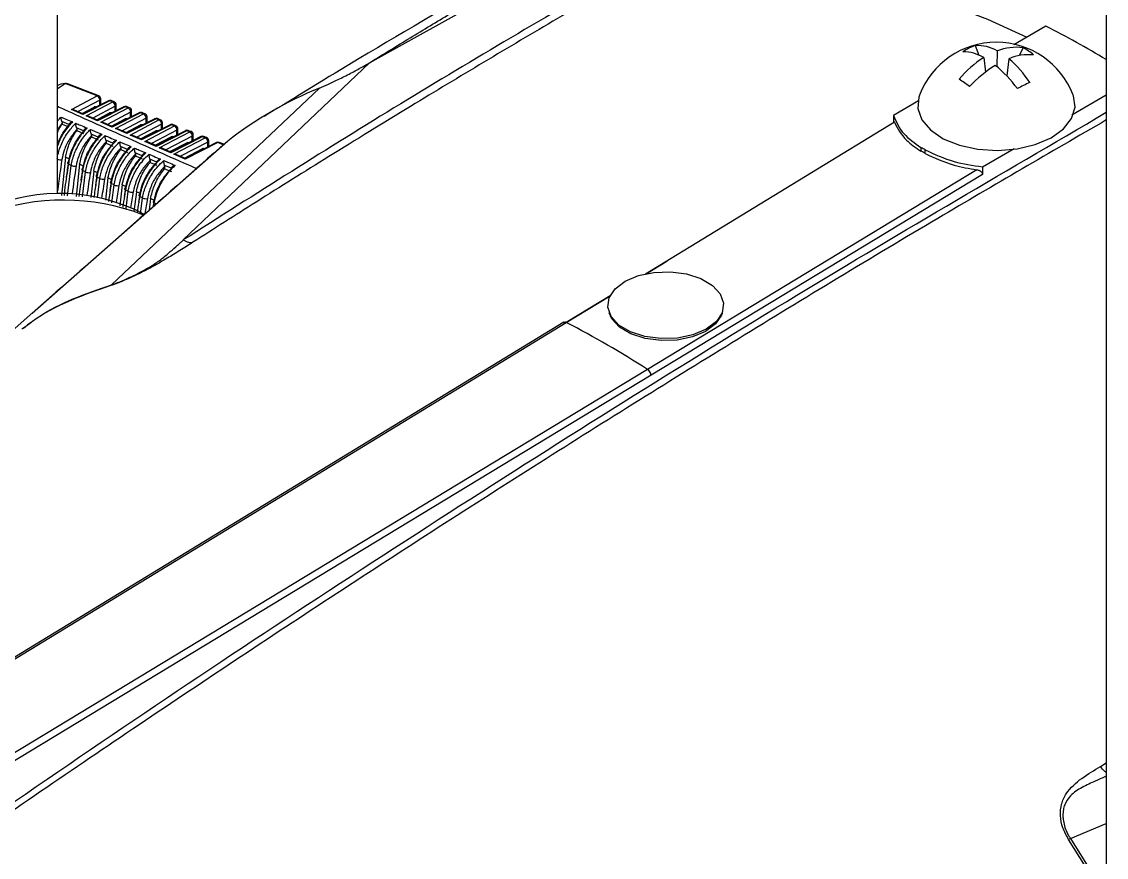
# Model space of a CAD drawing. Extents: x 8 to 113, y 0 to 87.
# Drawn here: x 15.221 to 18.468, y 8.393 to 10.894 of the extents above; entities that cross this region are included whole.
import ezdxf

# ---------------------------------------------------------------- set-up
doc = ezdxf.new("R2010")
doc.units = 0
doc.header["$MEASUREMENT"] = 0
doc.layers.add('OBJECT', color=7, linetype='CONTINUOUS')

msp = doc.modelspace()

# ---------------------------------------------------------------- linework, layer by layer
at = {"layer": 'OBJECT'}
for p, q in [((15.3279, 10.3797), (15.3279, 15.9252)), ((18.468, 12.6239), (18.468, 7.4429)), ((16.2618, 10.771), (16.8977, 11.1244)), ((18.2874, 10.8809), (18.191, 10.8243)), ((18.0756, 10.8224), (18.0863, 10.7939)), ((18.2186, 10.8159), (18.2074, 10.7924)), ((18.1009, 10.7867), (18.1065, 10.7434)), ((18.1412, 10.7586), (18.1417, 10.8068)), ((18.1764, 10.7832), (18.1697, 10.7316)), ((15.7045, 10.2407), (16.2618, 10.771)), ((15.3512, 10.7088), (15.3509, 10.7087)), ((15.447, 10.6716), (15.3512, 10.7088)), ((15.4511, 10.6722), (15.3556, 10.7092)), ((15.4893, 10.1066), (16.1122, 10.6955)), ((15.3696, 10.6311), (15.447, 10.6716)), ((15.4546, 10.6588), (15.3896, 10.6247)), ((15.4842, 10.6572), (15.4036, 10.6163)), ((15.4802, 10.6573), (15.4038, 10.6185)), ((15.4134, 10.612), (15.4931, 10.6538)), ((15.4546, 10.6443), (15.4546, 10.6588)), ((15.4574, 10.6458), (15.4574, 10.6628)), ((15.4931, 10.6538), (15.4842, 10.6572)), ((15.4972, 10.6543), (15.4883, 10.6577)), ((17.9061, 10.657), (17.8312, 10.613)), ((18.3645, 10.6149), (18.468, 10.6751)), ((15.4036, 10.6163), (15.3696, 10.6311)), ((15.4038, 10.6185), (15.3783, 10.6296)), ((15.4014, 10.6195), (15.4378, 10.6386)), ((15.5007, 10.6409), (15.4334, 10.6056)), ((15.441, 10.6374), (15.4378, 10.6386)), ((15.4433, 10.6386), (15.4419, 10.6392)), ((15.4452, 10.6005), (15.4839, 10.6208)), ((15.5304, 10.6393), (15.4474, 10.5972)), ((15.5263, 10.6394), (15.4476, 10.5994)), ((15.4573, 10.5929), (15.5392, 10.6359)), ((15.5468, 10.623), (15.4772, 10.5865)), ((15.4871, 10.6195), (15.4839, 10.6208)), ((15.4895, 10.6207), (15.488, 10.6213)), ((15.5766, 10.6214), (15.4913, 10.5781)), ((15.5725, 10.6215), (15.4914, 10.5803)), ((15.5007, 10.6264), (15.5007, 10.6409)), ((15.5036, 10.6279), (15.5036, 10.645)), ((15.5392, 10.6359), (15.5304, 10.6393)), ((15.5433, 10.6364), (15.5345, 10.6398)), ((15.5468, 10.6085), (15.5468, 10.623)), ((15.5497, 10.6099), (15.5497, 10.6271)), ((15.5854, 10.618), (15.5766, 10.6214)), ((15.5895, 10.6185), (15.5807, 10.6219)), ((15.3417, 10.5901), (15.3279, 10.5712)), ((15.3619, 10.586), (15.3409, 10.5949)), ((15.3417, 10.5901), (15.3417, 10.5875)), ((15.3417, 10.5875), (15.3617, 10.5788)), ((15.4474, 10.5972), (15.4134, 10.612)), ((15.4476, 10.5994), (15.4222, 10.6105)), ((15.4913, 10.5781), (15.4573, 10.5929)), ((15.4914, 10.5803), (15.466, 10.5914)), ((15.489, 10.5814), (15.53, 10.6029)), ((15.5011, 10.5738), (15.5854, 10.618)), ((15.593, 10.6051), (15.5211, 10.5674)), ((15.5333, 10.6016), (15.53, 10.6029)), ((15.5357, 10.6028), (15.5341, 10.6034)), ((15.6227, 10.6035), (15.5351, 10.559)), ((15.6187, 10.6036), (15.5353, 10.5612)), ((15.545, 10.5547), (15.6315, 10.6001)), ((15.6391, 10.5872), (15.5649, 10.5483)), ((15.593, 10.5905), (15.593, 10.6051)), ((15.5958, 10.592), (15.5958, 10.6092)), ((15.6315, 10.6001), (15.6227, 10.6035)), ((15.6356, 10.6006), (15.6268, 10.604)), ((15.6391, 10.5726), (15.6391, 10.5872)), ((15.642, 10.5741), (15.642, 10.5913)), ((17.8336, 10.5932), (17.0883, 10.1383)), ((17.8312, 10.613), (17.8304, 10.5912)), ((15.4057, 10.5674), (15.3848, 10.5763)), ((15.3856, 10.5717), (15.3856, 10.5684)), ((15.3856, 10.5684), (15.4056, 10.5597)), ((15.4496, 10.5488), (15.4287, 10.5577)), ((15.5351, 10.559), (15.5011, 10.5738)), ((15.5353, 10.5612), (15.5099, 10.5723)), ((15.5329, 10.5623), (15.5762, 10.585)), ((15.579, 10.5399), (15.545, 10.5547)), ((15.5795, 10.5837), (15.5762, 10.585)), ((15.5767, 10.5432), (15.6223, 10.5671)), ((15.6689, 10.5856), (15.579, 10.5399)), ((15.6649, 10.5857), (15.5791, 10.5421)), ((15.5818, 10.5849), (15.5803, 10.5855)), ((15.5888, 10.5356), (15.6776, 10.5822)), ((15.6853, 10.5694), (15.6088, 10.5292)), ((15.6257, 10.5658), (15.6223, 10.5671)), ((15.7151, 10.5677), (15.6228, 10.5208)), ((15.711, 10.5678), (15.623, 10.523)), ((15.628, 10.567), (15.6264, 10.5676)), ((15.6326, 10.5165), (15.7238, 10.5643)), ((15.6776, 10.5822), (15.6689, 10.5856)), ((15.6817, 10.5827), (15.673, 10.5861)), ((15.6853, 10.5547), (15.6853, 10.5694)), ((15.6881, 10.5561), (15.6881, 10.5734)), ((15.7238, 10.5643), (15.7151, 10.5677)), ((15.7279, 10.5648), (15.7192, 10.5682)), ((15.7343, 10.5382), (15.7343, 10.5555)), ((15.2517, 10.0213), (15.8372, 10.5367)), ((15.4294, 10.5533), (15.4294, 10.5493)), ((15.4294, 10.5493), (15.4494, 10.5406)), ((15.4444, 10.5397), (15.4546, 10.5526)), ((15.4934, 10.5301), (15.4726, 10.539)), ((15.4733, 10.5348), (15.4733, 10.5302)), ((15.4733, 10.5302), (15.4932, 10.5215)), ((15.5791, 10.5421), (15.5537, 10.5532)), ((15.6228, 10.5208), (15.5888, 10.5356)), ((15.623, 10.523), (15.5975, 10.5341)), ((15.6206, 10.5241), (15.6684, 10.5492)), ((15.7314, 10.5515), (15.6526, 10.5101)), ((15.6644, 10.505), (15.7146, 10.5313)), ((15.7613, 10.5498), (15.6666, 10.5017)), ((15.7572, 10.5499), (15.6668, 10.5039)), ((15.6718, 10.5479), (15.6684, 10.5492)), ((15.6742, 10.5491), (15.6725, 10.5497)), ((15.6765, 10.4974), (15.7699, 10.5464)), ((15.7775, 10.5336), (15.6964, 10.491)), ((15.8074, 10.5319), (15.7105, 10.4826)), ((15.8034, 10.532), (15.7106, 10.4848)), ((15.718, 10.53), (15.7146, 10.5313)), ((15.7204, 10.5312), (15.7187, 10.5318)), ((15.7314, 10.5368), (15.7314, 10.5515)), ((15.7699, 10.5464), (15.7613, 10.5498)), ((15.774, 10.5469), (15.7654, 10.5503)), ((15.7775, 10.5188), (15.7775, 10.5336)), ((15.7804, 10.5203), (15.7804, 10.5376)), ((15.8239, 10.5255), (15.8074, 10.5319)), ((15.8256, 10.5269), (15.8115, 10.5324)), ((15.8293, 10.5298), (15.8372, 10.5367)), ((15.5372, 10.5115), (15.5165, 10.5203)), ((15.5171, 10.5163), (15.5171, 10.5111)), ((15.5171, 10.5111), (15.5371, 10.5024)), ((15.581, 10.4927), (15.5603, 10.5016)), ((15.5609, 10.4977), (15.5609, 10.492)), ((15.5609, 10.492), (15.5809, 10.4833)), ((15.6666, 10.5017), (15.6326, 10.5165)), ((15.6668, 10.5039), (15.6414, 10.515)), ((15.7105, 10.4826), (15.6765, 10.4974)), ((15.7106, 10.4849), (15.6852, 10.4959)), ((15.7082, 10.4859), (15.7607, 10.5134)), ((15.7642, 10.5121), (15.7607, 10.5134)), ((15.7666, 10.5133), (15.7648, 10.5139)), ((17.9131, 10.5175), (17.9128, 10.5068)), ((17.9256, 10.4994), (17.9258, 10.5102)), ((18.0972, 10.4594), (18.192, 10.5145)), ((15.3516, 10.4885), (15.3393, 10.3738)), ((15.3635, 10.4827), (15.3516, 10.4885)), ((15.3582, 10.3726), (15.3691, 10.464)), ((15.3691, 10.464), (15.3605, 10.4679)), ((15.394, 10.4678), (15.3834, 10.3709)), ((15.406, 10.4619), (15.394, 10.4678)), ((15.6248, 10.474), (15.6042, 10.4828)), ((15.6048, 10.4791), (15.6048, 10.4729)), ((15.6048, 10.4729), (15.6248, 10.4642)), ((15.6687, 10.4552), (15.6481, 10.464)), ((15.6486, 10.4605), (15.6486, 10.4538)), ((18.0972, 10.4594), (18.0975, 10.437)), ((15.4027, 10.3697), (15.4118, 10.4445)), ((15.4118, 10.4445), (15.4031, 10.4485)), ((15.4365, 10.447), (15.4276, 10.368)), ((15.4484, 10.4412), (15.4365, 10.447)), ((15.4544, 10.4251), (15.4458, 10.429)), ((15.4473, 10.3667), (15.4544, 10.4251)), ((15.4789, 10.4263), (15.4713, 10.3596)), ((15.4909, 10.4205), (15.4789, 10.4263)), ((15.6486, 10.4538), (15.6686, 10.4451)), ((18.0805, 10.4506), (17.0945, 9.8532)), ((18.0975, 10.437), (17.105, 9.8357)), ((15.4971, 10.4056), (15.4885, 10.4096)), ((15.4905, 10.352), (15.4971, 10.4056)), ((15.5214, 10.4057), (15.514, 10.3427)), ((15.5334, 10.3999), (15.5214, 10.4057)), ((15.5398, 10.3862), (15.5312, 10.3901)), ((15.5334, 10.335), (15.5398, 10.3862)), ((15.5639, 10.3851), (15.5568, 10.3258)), ((15.5759, 10.3793), (15.5639, 10.3851)), ((15.5825, 10.3668), (15.5739, 10.3707)), ((15.5763, 10.3181), (15.5825, 10.3668)), ((15.6063, 10.3646), (15.6021, 10.3299)), ((15.6185, 10.3588), (15.6063, 10.3646)), ((15.6166, 10.3513), (15.6149, 10.341)), ((15.6232, 10.3483), (15.6166, 10.3513)), ((17.0882, 10.1383), (17.1524, 10.1775)), ((16.8512, 9.9937), (16.9822, 10.0736)), ((16.9822, 10.0736), (16.8512, 9.9937)), ((15.2537, 10.0231), (15.1444, 9.927)), ((13.8567, 8.1681), (16.8512, 9.9937)), ((16.8427, 9.9923), (16.8442, 9.9941)), ((17.0945, 9.8532), (14.089, 8.034)), ((17.1048, 9.8356), (14.0993, 8.0164)), ((17.105, 9.8357), (17.1048, 9.8356)), ((18.4504, 8.6649), (18.468, 8.675)), ((18.3605, 8.4491), (18.468, 8.4937)), ((18.3605, 8.4491), (18.3552, 8.446)), ((18.468, 8.2658), (18.3552, 8.446)), ((18.3605, 8.4491), (18.468, 8.2775))]:
    msp.add_line(p, q, dxfattribs=at)
at = {"layer": 'OBJECT', "flags": 128}
for points in [[(17.0458, 11.0321), (17.1836, 11.0579), (17.3275, 11.0689), (17.4766, 11.065), (17.6304, 11.0462), (17.788, 11.0126), (17.9488, 10.9644), (18.1118, 10.9018), (18.2302, 10.848)], [(17.9082, 10.6737), (17.9062, 10.668), (17.9034, 10.6339), (17.9153, 10.6005), (17.9413, 10.5698), (17.9797, 10.5438), (18.028, 10.5241), (18.0833, 10.512), (18.1421, 10.5083), (18.2007, 10.513), (18.2554, 10.5261), (18.3027, 10.5465), (18.3398, 10.5732), (18.3642, 10.6043), (18.3744, 10.6379), (18.3698, 10.672), (18.3692, 10.6737)], [(15.3606, 10.4742), (15.3595, 10.4736), (15.3586, 10.473), (15.358, 10.4722), (15.3579, 10.4714), (15.358, 10.4705), (15.3585, 10.4696), (15.3593, 10.4688), (15.3605, 10.4679)], [(15.4033, 10.4547), (15.4021, 10.4542), (15.4012, 10.4535), (15.4007, 10.4528), (15.4005, 10.4519), (15.4007, 10.4511), (15.4012, 10.4502), (15.402, 10.4493), (15.4031, 10.4485)], [(15.4459, 10.4352), (15.4448, 10.4347), (15.4439, 10.434), (15.4434, 10.4333), (15.4432, 10.4325), (15.4433, 10.4316), (15.4438, 10.4307), (15.4446, 10.4298), (15.4458, 10.429)], [(15.4886, 10.4157), (15.4874, 10.4152), (15.4866, 10.4146), (15.486, 10.4138), (15.4858, 10.413), (15.486, 10.4121), (15.4865, 10.4113), (15.4873, 10.4104), (15.4885, 10.4096)], [(15.5313, 10.3962), (15.5301, 10.3957), (15.5293, 10.3951), (15.5287, 10.3944), (15.5285, 10.3936), (15.5287, 10.3927), (15.5292, 10.3918), (15.53, 10.391), (15.5312, 10.3901)], [(15.574, 10.3768), (15.5729, 10.3763), (15.572, 10.3757), (15.5715, 10.3749), (15.5713, 10.3741), (15.5714, 10.3733), (15.5719, 10.3724), (15.5728, 10.3715), (15.5739, 10.3707)], [(15.6168, 10.3573), (15.6156, 10.3568), (15.6147, 10.3562), (15.6142, 10.3555), (15.614, 10.3547), (15.6142, 10.3538), (15.6147, 10.353), (15.6155, 10.3521), (15.6166, 10.3513)], [(17.1136, 10.1435), (17.163, 10.1452), (17.2112, 10.1389), (17.2544, 10.1249), (17.289, 10.1045), (17.3122, 10.0793), (17.3222, 10.0513), (17.3182, 10.0228), (17.3004, 9.9962), (17.2703, 9.9735), (17.2304, 9.9566), (17.1838, 9.9469), (17.1344, 9.9452), (17.0862, 9.9515), (17.043, 9.9655), (17.0084, 9.9859), (16.9852, 10.0111), (16.9752, 10.0391), (16.9792, 10.0676), (16.997, 10.0942), (17.0271, 10.1169), (17.067, 10.1338), (17.1136, 10.1435)], [(17.3174, 10.0209), (17.3156, 10.0156), (17.298, 9.9894), (17.2684, 9.9671), (17.2291, 9.9504), (17.1833, 9.9409), (17.1347, 9.9392), (17.0872, 9.9455), (17.0447, 9.9592), (17.0106, 9.9793), (16.9877, 10.0041), (16.9797, 10.022)], [(16.8442, 9.9941), (15.3587, 9.0884), (13.8497, 8.1685)]]:
    msp.add_lwpolyline(points, dxfattribs=at)
at = {"layer": 'OBJECT'}
for centre, radius, start, end in [((16.8481, 8.0815), 3.1477, 59.0284, 62.7905), ((18.1387, 10.586), 0.2466, 20.836, 159.164), ((18.1347, 10.6555), 0.1771, 109.5093, 122.8912), ((18.0821, 10.7027), 0.1199, 60.2129, 93.1141), ((18.1975, 10.6645), 0.1528, 82.0552, 111.4175), ((18.1494, 10.6797), 0.1528, 48.7248, 63.0582), ((18.266, 10.5253), 0.3092, 122.2702, 140.5664), ((18.038, 10.6826), 0.1216, 58.876, 89.7536), ((18.2361, 10.639), 0.1562, 84.8551, 112.4872), ((17.9692, 10.5392), 0.3201, 32.6535, 49.6673), ((18.3266, 10.4512), 0.3658, 121.463, 137.0728), ((17.8883, 10.4617), 0.39, 36.5076, 50.628), ((17.0433, 9.235), 1.7827, 55.279, 56.504), ((16.5533, 9.6142), 1.1677, 112.1905, 127.8203), ((18.6953, 9.7373), 1.0763, 115.1019, 117.2987), ((15.4495, 10.6677), 0.00472, 71.1997, 123.2248), ((15.4403, 10.659), 0.0143, 359.0764, 62.2786), ((15.4474, 10.6628), 0.01, 0, 68.8055), ((15.4525, 10.6633), 0.00496, 294.6952, 354.6521), ((15.4847, 10.6484), 0.01, 68.8055, 116.9342), ((15.4821, 10.6531), 0.00462, 62.4929, 114.345), ((15.4868, 10.6533), 0.00472, 71.1943, 123.2289), ((15.4957, 10.6498), 0.00472, 71.1993, 123.2292), ((15.4865, 10.6411), 0.0143, 359.0767, 62.2783), ((15.4936, 10.645), 0.01, 0, 68.8055), ((15.4986, 10.6454), 0.00496, 294.6956, 354.6572), ((15.5309, 10.6305), 0.01, 68.8055, 116.9342), ((15.5282, 10.6352), 0.00462, 62.4849, 114.3531), ((15.533, 10.6354), 0.00472, 71.1993, 123.2292), ((15.5418, 10.6319), 0.00472, 71.1993, 123.2292), ((15.5326, 10.6232), 0.0143, 359.0778, 62.2772), ((15.5397, 10.6271), 0.01, 0, 68.8055), ((15.5448, 10.6275), 0.00496, 294.6956, 354.6572), ((15.577, 10.6126), 0.01, 68.8055, 116.9342), ((15.5744, 10.6173), 0.00462, 62.4929, 114.345), ((15.5791, 10.6174), 0.00472, 71.1997, 123.2248), ((15.5879, 10.614), 0.00472, 71.1993, 123.2292), ((15.5787, 10.6054), 0.0143, 359.0784, 62.2766), ((15.5858, 10.6092), 0.01, 0, 68.8055), ((15.5909, 10.6096), 0.00496, 294.7035, 354.6492), ((15.6232, 10.5947), 0.01, 68.8055, 116.9342), ((15.6206, 10.5994), 0.00462, 62.4771, 114.3658), ((15.6253, 10.5995), 0.00472, 71.1993, 123.2292), ((15.6341, 10.5961), 0.00472, 71.1997, 123.2248), ((15.6249, 10.5875), 0.0143, 359.0764, 62.2786), ((15.632, 10.5913), 0.01, 0, 68.8055), ((15.637, 10.5917), 0.00496, 294.6908, 354.662), ((15.6694, 10.5768), 0.01, 68.8055, 116.9342), ((15.4525, 10.5571), 0.00496, 294.6952, 354.6521), ((15.6668, 10.5815), 0.00462, 62.4848, 114.3599), ((15.6715, 10.5816), 0.00472, 71.1997, 123.2248), ((15.6802, 10.5783), 0.00472, 71.1993, 123.2292), ((15.671, 10.5696), 0.0143, 359.0767, 62.2783), ((15.6781, 10.5734), 0.01, 0, 68.8055), ((15.6832, 10.5739), 0.00496, 294.6956, 354.6572), ((15.7156, 10.5589), 0.01, 68.8055, 116.9342), ((15.7129, 10.5636), 0.00462, 62.4804, 114.3643), ((15.7177, 10.5637), 0.00472, 71.1993, 123.2279), ((15.7263, 10.5604), 0.00472, 71.1993, 123.2292), ((15.7171, 10.5517), 0.0143, 359.0778, 62.2772), ((15.7243, 10.5555), 0.01, 0, 68.8055), ((15.7293, 10.556), 0.00496, 294.6991, 354.6537), ((15.7617, 10.541), 0.01, 68.8055, 116.9342), ((15.7591, 10.5457), 0.00462, 62.4931, 114.3517), ((15.7638, 10.5458), 0.00472, 71.2095, 123.215), ((15.7725, 10.5425), 0.00472, 71.2023, 123.2222), ((15.7633, 10.5338), 0.0143, 359.0757, 62.2793), ((15.7704, 10.5376), 0.01, 0, 68.8055), ((15.7754, 10.5381), 0.00496, 294.6952, 354.6521), ((15.8079, 10.5231), 0.01, 68.8055, 116.9342), ((15.8053, 10.5278), 0.00462, 62.4805, 114.3575), ((15.81, 10.5279), 0.00472, 71.2062, 123.2276), ((16.3065, 7.7095), 3.2257, 59.8721, 60.1333), ((16.3085, 7.7233), 3.2221, 59.872, 60.1333), ((15.336, 10.5), 0.0191, 244.9903, 284.7829), ((15.3786, 10.4803), 0.0188, 239.7793, 284.8059), ((15.4213, 10.4609), 0.0189, 239.7641, 284.5796), ((15.464, 10.4415), 0.019, 239.7509, 284.3523), ((15.5067, 10.4221), 0.0191, 239.7366, 284.1276), ((15.3455, 9.6917), 0.6683, 69.1753, 110.3114), ((15.3333, 9.8298), 0.55, 62.5822, 112.8171), ((15.5495, 10.4028), 0.0192, 239.725, 283.899), ((15.5922, 10.3834), 0.0193, 239.7173, 283.6695), ((16.8475, 9.9888), 0.0061, 52.8561, 143.6481), ((15.3864, 7.1753), 3.1763, 57.4681, 62.5373), ((17.0809, 9.8332), 0.0242, 6.0327, 55.7855)]:
    msp.add_arc(centre, radius, start, end, dxfattribs=at)
for centre, major_axis, ratio, start_param, end_param in [((15.3898, 10.6002), (-0.0646, 0.1012), 0.604584, 5.923652, 6.256547), ((16.9196, 11.4833), (1.6313, 0.8299), 0.038746, 2.843277, 2.900292), ((15.3701, 10.6223), (0.014, 0.0005), 0.628267, 0.919072, 1.582997), ((15.4373, 10.6302), (0.00492, 0.00878), 0.569277, 0.080603, 0.718914), ((15.4835, 10.6123), (0.00492, 0.00878), 0.569277, 0.080603, 0.718914), ((15.4041, 10.6075), (-0.0003, 0.011), 0.034338, 0.016182, 0.647743), ((15.4139, 10.6032), (0.014, 0.0005), 0.628267, 0.919072, 1.582997), ((15.4479, 10.5884), (-0.0003, 0.011), 0.034338, 0.016182, 0.647743), ((15.4578, 10.5841), (0.014, 0.0005), 0.628267, 0.919072, 1.582997), ((15.5296, 10.5944), (0.00492, 0.00878), 0.569277, 0.080603, 0.718914), ((15.4918, 10.5693), (-0.0003, 0.011), 0.034338, 0.016182, 0.647743), ((15.5016, 10.565), (0.014, 0.0005), 0.628267, 0.919072, 1.582997), ((15.5356, 10.5502), (-0.0003, 0.011), 0.034338, 0.016182, 0.647743), ((15.5455, 10.5459), (0.014, 0.0005), 0.628267, 0.919072, 1.582997), ((15.5758, 10.5765), (0.00492, 0.00878), 0.569277, 0.080603, 0.718914), ((15.6219, 10.5586), (0.00492, 0.00878), 0.569277, 0.080603, 0.718914), ((15.5794, 10.5311), (-0.0003, 0.011), 0.034338, 0.016182, 0.647743), ((15.5893, 10.5268), (0.014, 0.0005), 0.628267, 0.919072, 1.582997), ((15.6233, 10.512), (-0.0003, 0.011), 0.034338, 0.016182, 0.647743), ((15.668, 10.5407), (0.00492, 0.00878), 0.569277, 0.080603, 0.718914), ((15.7142, 10.5229), (0.00492, 0.00878), 0.569277, 0.080603, 0.718914), ((15.6331, 10.5077), (0.014, 0.0005), 0.628267, 0.919072, 1.582997), ((15.6671, 10.4929), (-0.0003, 0.011), 0.034338, 0.016182, 0.647743), ((15.677, 10.4886), (0.014, 0.0005), 0.628267, 0.919072, 1.582997), ((15.7603, 10.505), (0.00492, 0.00878), 0.569277, 0.080603, 0.718914), ((16.8788, 11.0077), (1.1131, 1.8947), 0.582398, 2.166348, 2.215168), ((16.8715, 11.0103), (1.0847, 1.9119), 0.572321, 2.154729, 2.178008), ((16.9226, 10.9824), (1.1148, 1.8975), 0.582398, 2.162943, 2.206531), ((15.711, 10.4738), (-0.0003, 0.011), 0.034338, 0.016182, 0.647743), ((16.9153, 10.985), (1.0863, 1.9147), 0.572321, 2.151325, 2.169909), ((16.9665, 10.9571), (1.1164, 1.9003), 0.582398, 2.159546, 2.195389), ((16.9592, 10.9597), (1.0879, 1.9175), 0.572321, 2.14793, 2.163611), ((17.0103, 10.9318), (1.1181, 1.9031), 0.582398, 2.156157, 2.186107), ((17.003, 10.9343), (1.0895, 1.9203), 0.572321, 2.144543, 2.15825), ((17.0541, 10.9065), (1.1197, 1.9059), 0.582398, 2.152776, 2.178791), ((17.0469, 10.909), (1.0911, 1.9232), 0.572321, 2.141164, 2.153476), ((17.098, 10.8812), (1.1214, 1.9087), 0.582398, 2.149403, 2.17357), ((17.0907, 10.8837), (1.0927, 1.926), 0.572321, 2.137793, 2.149475), ((17.1418, 10.8559), (1.123, 1.9115), 0.582398, 2.146038, 2.168962), ((17.1345, 10.8584), (1.0943, 1.9288), 0.572321, 2.13443, 2.142904)]:
    msp.add_ellipse(centre, major_axis=major_axis, ratio=ratio, start_param=start_param, end_param=end_param, dxfattribs=at)
for points, knots in [([(16.2618, 10.771), (16.3025, 10.796), (16.3826, 10.8452), (16.5038, 10.9185), (16.6258, 10.9914), (16.7467, 11.0627), (16.8276, 11.1096), (16.8663, 11.132)], [0, 0, 0, 0, 0.206023, 0.404822, 0.608638, 0.812834, 1, 1, 1, 1]), ([(16.6722, 11.0413), (16.5245, 10.9562), (16.2806, 10.8155), (16.0408, 10.6681), (15.9461, 10.6099)], [0, 0, 0, 0, 0.6051766, 1, 1, 1, 1]), ([(17.0163, 11.0403), (16.7953, 10.911), (16.3534, 10.6523), (15.9208, 10.3779), (15.7045, 10.2406)], [0, 0, 0, 0, 0.499998, 1, 1, 1, 1]), ([(17.0458, 11.0321), (16.972, 10.9893), (16.8244, 10.9036), (16.6042, 10.773), (16.3759, 10.6354), (16.1487, 10.4958), (15.9314, 10.3601), (15.7962, 10.2739), (15.733, 10.2336)], [0, 0, 0, 0, 0.166677, 0.333344, 0.500001, 0.687097, 0.853763, 1, 1, 1, 1]), ([(16.1122, 10.6955), (16.1207, 10.6991), (16.1375, 10.7063), (16.1725, 10.7228), (16.2092, 10.7414), (16.2402, 10.7582), (16.2557, 10.7674), (16.2618, 10.771)], [0, 0, 0, 0, 0.217936, 0.435232, 0.661573, 0.868603, 1, 1, 1, 1]), ([(15.3512, 10.7088), (15.3519, 10.7091), (15.3534, 10.7098), (15.3549, 10.7094), (15.3555, 10.7092)], [0, 0, 0, 0, 0.522305, 1, 1, 1, 1]), ([(14.3887, 7.9932), (14.7343, 8.2363), (15.4256, 8.7226), (16.4672, 9.4082), (17.4814, 10.0462), (18.149, 10.4363), (18.468, 10.6227)], [0, 0, 0, 0, 0.255394, 0.510845, 0.766264, 1, 1, 1, 1]), ([(15.3279, 10.6408), (15.3347, 10.6377), (15.4047, 10.606), (15.5426, 10.5436), (15.675, 10.485), (15.7436, 10.4547)], [0, 0, 0, 0, 0.049457, 0.507823, 1, 1, 1, 1]), ([(18.468, 10.5999), (18.2998, 10.5023), (17.9321, 10.2889), (17.3668, 9.9465), (16.7667, 9.5725), (16.1624, 9.1834), (15.5599, 8.7831), (14.9718, 8.3813), (14.588, 8.1096), (14.3998, 7.9764)], [0, 0, 0, 0, 0.123528, 0.270146, 0.415672, 0.565188, 0.715491, 0.860428, 1, 1, 1, 1]), ([(15.3265, 10.4834), (15.3276, 10.4894), (15.331, 10.5075), (15.3435, 10.539), (15.3615, 10.567), (15.3754, 10.5829), (15.3809, 10.5883), (15.3825, 10.5899)], [0, 0, 0, 0, 0.159552, 0.481989, 0.803961, 0.94206, 1, 1, 1, 1]), ([(15.3279, 10.5967), (15.3299, 10.599), (15.3333, 10.6032), (15.337, 10.6068), (15.3386, 10.6084)], [0, 0, 0, 0, 0.56602, 1, 1, 1, 1]), ([(15.3727, 10.5941), (15.3711, 10.5925), (15.3651, 10.5864), (15.3512, 10.5696), (15.336, 10.5466), (15.3299, 10.5282), (15.3279, 10.5222)], [0, 0, 0, 0, 0.08332, 0.313875, 0.774593, 1, 1, 1, 1]), ([(15.3279, 10.5626), (15.33, 10.5674), (15.3339, 10.5761), (15.3393, 10.584), (15.3417, 10.5875)], [0, 0, 0, 0, 0.55763, 1, 1, 1, 1]), ([(15.3386, 10.6084), (15.3433, 10.6064), (15.3546, 10.6017), (15.366, 10.5969), (15.3727, 10.5941)], [0, 0, 0, 0, 0.412313, 1, 1, 1, 1]), ([(15.3409, 10.5949), (15.3405, 10.5961), (15.3397, 10.5986), (15.3389, 10.603), (15.3386, 10.6063), (15.3386, 10.608), (15.3386, 10.6084), (15.3386, 10.6084)], [0, 0, 0, 0, 0.236909, 0.528784, 0.900006, 0.991339, 1, 1, 1, 1]), ([(15.3409, 10.5949), (15.3409, 10.5947), (15.3414, 10.5934), (15.3417, 10.5918), (15.3417, 10.5904), (15.3417, 10.5901)], [0, 0, 0, 0, 0.1123645, 0.7840561, 1, 1, 1, 1]), ([(15.3727, 10.5941), (15.3726, 10.5941), (15.3721, 10.5939), (15.3698, 10.5932), (15.3663, 10.5915), (15.363, 10.5888), (15.3623, 10.5869), (15.3619, 10.586)], [0, 0, 0, 0, 0.008288, 0.09456, 0.478395, 0.770549, 1, 1, 1, 1]), ([(15.3825, 10.5899), (15.3872, 10.588), (15.3986, 10.5832), (15.4099, 10.5784), (15.4166, 10.5756)], [0, 0, 0, 0, 0.412352, 1, 1, 1, 1]), ([(15.3848, 10.5763), (15.3844, 10.5774), (15.3837, 10.5799), (15.3829, 10.5842), (15.3826, 10.5876), (15.3825, 10.5894), (15.3825, 10.5899), (15.3825, 10.5899)], [0, 0, 0, 0, 0.225627, 0.506972, 0.868213, 0.991459, 1, 1, 1, 1]), ([(17.8336, 10.5932), (17.8334, 10.5938), (17.8329, 10.595), (17.8323, 10.596), (17.8318, 10.5965), (17.8313, 10.5965), (17.8309, 10.5956), (17.8306, 10.5937), (17.8305, 10.5922), (17.8304, 10.5912)], [0, 0, 0, 0, 0.152075, 0.292239, 0.422142, 0.539512, 0.75246, 0.836113, 1, 1, 1, 1]), ([(17.8312, 10.613), (17.839, 10.5941), (17.8533, 10.5593), (17.8943, 10.5307), (17.9131, 10.5175)], [0, 0, 0, 0, 0.54186, 1, 1, 1, 1]), ([(17.8336, 10.5932), (17.8432, 10.5745), (17.8594, 10.5431), (17.8974, 10.5173), (17.9128, 10.5068)], [0, 0, 0, 0, 0.593401, 1, 1, 1, 1]), ([(15.3279, 10.5288), (15.3328, 10.5397), (15.3418, 10.5598), (15.3555, 10.5764), (15.3617, 10.584)], [0, 0, 0, 0, 0.542648, 1, 1, 1, 1]), ([(15.3856, 10.5717), (15.3779, 10.5623), (15.3627, 10.5435), (15.3473, 10.5111), (15.3429, 10.4908), (15.3408, 10.4815)], [0, 0, 0, 0, 0.3523261, 0.704581, 1, 1, 1, 1]), ([(15.3516, 10.4885), (15.354, 10.4993), (15.3591, 10.5223), (15.3729, 10.5499), (15.383, 10.5647), (15.3856, 10.5684)], [0, 0, 0, 0, 0.398444, 0.849042, 1, 1, 1, 1]), ([(15.4166, 10.5756), (15.415, 10.574), (15.4089, 10.568), (15.3947, 10.5514), (15.3767, 10.5226), (15.3648, 10.4915), (15.3615, 10.4737), (15.3605, 10.4679)], [0, 0, 0, 0, 0.0581353, 0.2161786, 0.5319486, 0.8480671, 1, 1, 1, 1]), ([(15.3606, 10.4742), (15.3632, 10.4854), (15.3683, 10.5078), (15.3849, 10.5404), (15.399, 10.5576), (15.4056, 10.5655)], [0, 0, 0, 0, 0.350807, 0.701697, 1, 1, 1, 1]), ([(15.3691, 10.464), (15.3703, 10.47), (15.3737, 10.4881), (15.3862, 10.5196), (15.4046, 10.548), (15.4189, 10.5642), (15.4248, 10.5698), (15.4265, 10.5714)], [0, 0, 0, 0, 0.157483, 0.475733, 0.793525, 0.941799, 1, 1, 1, 1]), ([(15.3848, 10.5763), (15.3848, 10.5762), (15.3852, 10.5749), (15.3855, 10.5733), (15.3856, 10.572), (15.3856, 10.5717)], [0, 0, 0, 0, 0.097616, 0.793519, 1, 1, 1, 1]), ([(15.4606, 10.5571), (15.4589, 10.5554), (15.4528, 10.5495), (15.4384, 10.5331), (15.4202, 10.5045), (15.4077, 10.473), (15.4043, 10.4547), (15.4031, 10.4485)], [0, 0, 0, 0, 0.058402, 0.214452, 0.526192, 0.838269, 1, 1, 1, 1]), ([(15.4166, 10.5756), (15.4166, 10.5756), (15.416, 10.5754), (15.4135, 10.5746), (15.41, 10.5729), (15.4068, 10.5702), (15.4061, 10.5683), (15.4057, 10.5674)], [0, 0, 0, 0, 0.008208, 0.119704, 0.49373, 0.776728, 1, 1, 1, 1]), ([(15.4265, 10.5714), (15.4312, 10.5695), (15.4425, 10.5647), (15.4539, 10.5599), (15.4606, 10.5571)], [0, 0, 0, 0, 0.412395, 1, 1, 1, 1]), ([(15.4287, 10.5577), (15.4284, 10.5588), (15.4276, 10.5612), (15.4269, 10.5655), (15.4265, 10.569), (15.4265, 10.5709), (15.4265, 10.5714), (15.4265, 10.5714)], [0, 0, 0, 0, 0.220763, 0.494549, 0.847831, 0.991565, 1, 1, 1, 1]), ([(15.4287, 10.5577), (15.4287, 10.5576), (15.4291, 10.5563), (15.4294, 10.5548), (15.4294, 10.5535), (15.4294, 10.5533)], [0, 0, 0, 0, 0.081376, 0.802654, 1, 1, 1, 1]), ([(15.4606, 10.5571), (15.4605, 10.557), (15.4598, 10.5568), (15.4572, 10.5561), (15.4537, 10.5543), (15.4506, 10.5515), (15.4499, 10.5496), (15.4496, 10.5488)], [0, 0, 0, 0, 0.008103, 0.143844, 0.508237, 0.782538, 1, 1, 1, 1]), ([(15.8325, 10.5331), (15.7338, 10.446), (15.5367, 10.2721), (15.3466, 10.1049), (15.2517, 10.0213)], [0, 0, 0, 0, 0.500635, 1, 1, 1, 1]), ([(15.4294, 10.5533), (15.4217, 10.544), (15.4063, 10.5254), (15.3903, 10.4926), (15.3856, 10.4718), (15.3834, 10.462)], [0, 0, 0, 0, 0.347005, 0.693942, 1, 1, 1, 1]), ([(15.394, 10.4678), (15.3972, 10.481), (15.4033, 10.5066), (15.4187, 10.5343), (15.428, 10.5473), (15.4294, 10.5493)], [0, 0, 0, 0, 0.476713, 0.917133, 1, 1, 1, 1]), ([(15.4033, 10.4547), (15.4058, 10.4659), (15.411, 10.4884), (15.4279, 10.5213), (15.4425, 10.5388), (15.4494, 10.5471)], [0, 0, 0, 0, 0.34576, 0.691604, 1, 1, 1, 1]), ([(15.4118, 10.4445), (15.4129, 10.4505), (15.4164, 10.4686), (15.429, 10.5001), (15.4477, 10.5289), (15.4624, 10.5454), (15.4687, 10.5513), (15.4704, 10.5529)], [0, 0, 0, 0, 0.1555103, 0.4697785, 0.7835913, 0.9415343, 1, 1, 1, 1]), ([(15.4733, 10.5348), (15.4655, 10.5256), (15.4499, 10.5073), (15.4333, 10.4742), (15.4284, 10.4528), (15.4261, 10.4426)], [0, 0, 0, 0, 0.341979, 0.68389, 1, 1, 1, 1]), ([(15.4365, 10.447), (15.4398, 10.4606), (15.446, 10.4866), (15.462, 10.5148), (15.4716, 10.5279), (15.4733, 10.5302)], [0, 0, 0, 0, 0.477153, 0.907815, 1, 1, 1, 1]), ([(15.5045, 10.5385), (15.5028, 10.5369), (15.4966, 10.531), (15.4822, 10.5148), (15.4637, 10.4864), (15.4507, 10.4544), (15.4471, 10.4357), (15.4458, 10.429)], [0, 0, 0, 0, 0.0586706, 0.212823, 0.5207278, 0.8289547, 1, 1, 1, 1]), ([(15.4459, 10.4352), (15.4485, 10.4464), (15.4538, 10.4689), (15.471, 10.5023), (15.486, 10.52), (15.4932, 10.5285)], [0, 0, 0, 0, 0.3409859, 0.6820537, 1, 1, 1, 1]), ([(15.4544, 10.4251), (15.4556, 10.4311), (15.4591, 10.4492), (15.4718, 10.4807), (15.4908, 10.5098), (15.5059, 10.5266), (15.5126, 10.5327), (15.5144, 10.5343)], [0, 0, 0, 0, 0.153635, 0.464105, 0.774128, 0.941266, 1, 1, 1, 1]), ([(15.4704, 10.5529), (15.4751, 10.5509), (15.4865, 10.5461), (15.4978, 10.5413), (15.5045, 10.5385)], [0, 0, 0, 0, 0.412428, 1, 1, 1, 1]), ([(15.4726, 10.539), (15.4723, 10.5401), (15.4716, 10.5425), (15.4708, 10.5468), (15.4705, 10.5503), (15.4704, 10.5523), (15.4704, 10.5529), (15.4704, 10.5529)], [0, 0, 0, 0, 0.216119, 0.482655, 0.828153, 0.991661, 1, 1, 1, 1]), ([(15.4726, 10.539), (15.4726, 10.5389), (15.473, 10.5377), (15.4732, 10.5363), (15.4733, 10.535), (15.4733, 10.5348)], [0, 0, 0, 0, 0.063557, 0.811484, 1, 1, 1, 1]), ([(15.5045, 10.5385), (15.5045, 10.5385), (15.5036, 10.5383), (15.5009, 10.5374), (15.4973, 10.5356), (15.4943, 10.5329), (15.4937, 10.531), (15.4934, 10.5301)], [0, 0, 0, 0, 0.008033, 0.167041, 0.522007, 0.788055, 1, 1, 1, 1]), ([(15.5144, 10.5343), (15.5191, 10.5323), (15.5304, 10.5275), (15.5418, 10.5227), (15.5485, 10.5199)], [0, 0, 0, 0, 0.412465, 1, 1, 1, 1]), ([(15.5165, 10.5203), (15.5162, 10.5214), (15.5155, 10.5238), (15.5148, 10.528), (15.5144, 10.5316), (15.5144, 10.5336), (15.5144, 10.5343), (15.5144, 10.5343)], [0, 0, 0, 0, 0.2116938, 0.4713111, 0.8091462, 0.9917675, 1, 1, 1, 1]), ([(15.5171, 10.5163), (15.5093, 10.5072), (15.4935, 10.4891), (15.4763, 10.4556), (15.4712, 10.4338), (15.4687, 10.4231)], [0, 0, 0, 0, 0.337223, 0.674381, 1, 1, 1, 1]), ([(15.4789, 10.4263), (15.4824, 10.4403), (15.4888, 10.4666), (15.5053, 10.4953), (15.5152, 10.5086), (15.5171, 10.5111)], [0, 0, 0, 0, 0.47755, 0.899062, 1, 1, 1, 1]), ([(15.5485, 10.5199), (15.5467, 10.5183), (15.5405, 10.5125), (15.5259, 10.4964), (15.5072, 10.4683), (15.4937, 10.4359), (15.4899, 10.4167), (15.4885, 10.4096)], [0, 0, 0, 0, 0.058943, 0.211284, 0.515533, 0.820091, 1, 1, 1, 1]), ([(15.4886, 10.4157), (15.4912, 10.427), (15.4965, 10.4494), (15.514, 10.4833), (15.5295, 10.5012), (15.5371, 10.51)], [0, 0, 0, 0, 0.33646, 0.673002, 1, 1, 1, 1]), ([(15.4971, 10.4056), (15.4983, 10.4116), (15.5018, 10.4298), (15.5146, 10.4613), (15.5339, 10.4908), (15.5495, 10.5077), (15.5566, 10.5141), (15.5583, 10.5157)], [0, 0, 0, 0, 0.151845, 0.458695, 0.765102, 0.940995, 1, 1, 1, 1]), ([(15.5609, 10.4977), (15.553, 10.4888), (15.5372, 10.4709), (15.5194, 10.4371), (15.5141, 10.4148), (15.5114, 10.4036)], [0, 0, 0, 0, 0.332714, 0.665367, 1, 1, 1, 1]), ([(15.5165, 10.5203), (15.5165, 10.5202), (15.5168, 10.5191), (15.5171, 10.5177), (15.5171, 10.5165), (15.5171, 10.5163)], [0, 0, 0, 0, 0.043981, 0.819897, 1, 1, 1, 1]), ([(15.5214, 10.4057), (15.5249, 10.42), (15.5316, 10.4466), (15.5486, 10.4759), (15.5588, 10.4892), (15.5609, 10.492)], [0, 0, 0, 0, 0.477917, 0.890822, 1, 1, 1, 1]), ([(15.5924, 10.5012), (15.5906, 10.4996), (15.5843, 10.4939), (15.5696, 10.478), (15.5507, 10.4501), (15.5367, 10.4173), (15.5327, 10.3977), (15.5312, 10.3901)], [0, 0, 0, 0, 0.059218, 0.209832, 0.510595, 0.811654, 1, 1, 1, 1]), ([(15.5313, 10.3962), (15.534, 10.4075), (15.5393, 10.43), (15.5571, 10.4643), (15.573, 10.4823), (15.5809, 10.4914)], [0, 0, 0, 0, 0.332168, 0.664412, 1, 1, 1, 1]), ([(15.5485, 10.5199), (15.5484, 10.5199), (15.5474, 10.5196), (15.5447, 10.5188), (15.541, 10.5169), (15.5381, 10.5142), (15.5375, 10.5123), (15.5372, 10.5115)], [0, 0, 0, 0, 0.00795, 0.189272, 0.535069, 0.793247, 1, 1, 1, 1]), ([(15.5398, 10.3862), (15.541, 10.3922), (15.5446, 10.4104), (15.5574, 10.4418), (15.577, 10.4717), (15.593, 10.4889), (15.6005, 10.4955), (15.6023, 10.4971)], [0, 0, 0, 0, 0.150135, 0.453531, 0.756487, 0.940721, 1, 1, 1, 1]), ([(15.5583, 10.5157), (15.563, 10.5137), (15.5744, 10.5089), (15.5857, 10.5041), (15.5924, 10.5012)], [0, 0, 0, 0, 0.412496, 1, 1, 1, 1]), ([(15.5603, 10.5016), (15.5601, 10.5026), (15.5594, 10.505), (15.5587, 10.5092), (15.5584, 10.5128), (15.5583, 10.5149), (15.5583, 10.5157), (15.5583, 10.5157)], [0, 0, 0, 0, 0.207478, 0.460443, 0.790802, 0.99185, 1, 1, 1, 1]), ([(15.5603, 10.5016), (15.5603, 10.5015), (15.5607, 10.5004), (15.5609, 10.4991), (15.5609, 10.4979), (15.5609, 10.4977)], [0, 0, 0, 0, 0.022524, 0.828115, 1, 1, 1, 1]), ([(15.5924, 10.5012), (15.5924, 10.5012), (15.5913, 10.501), (15.5884, 10.5001), (15.5847, 10.4981), (15.5819, 10.4954), (15.5813, 10.4936), (15.581, 10.4927)], [0, 0, 0, 0, 0.0078825, 0.2106168, 0.547452, 0.7981673, 1, 1, 1, 1]), ([(15.6023, 10.4971), (15.607, 10.4951), (15.6183, 10.4902), (15.6297, 10.4854), (15.6364, 10.4826)], [0, 0, 0, 0, 0.412531, 1, 1, 1, 1]), ([(15.6042, 10.4828), (15.6039, 10.4839), (15.6033, 10.4862), (15.6027, 10.4903), (15.6023, 10.4941), (15.6023, 10.4962), (15.6023, 10.497), (15.6023, 10.4971)], [0, 0, 0, 0, 0.203483, 0.450055, 0.7731, 0.991933, 1, 1, 1, 1]), ([(17.9256, 10.4994), (17.9532, 10.4865), (17.9999, 10.4647), (18.0572, 10.4547), (18.0805, 10.4506)], [0, 0, 0, 0, 0.593383, 1, 1, 1, 1]), ([(17.9258, 10.5102), (17.9535, 10.4973), (18.0046, 10.4734), (18.0681, 10.4638), (18.0972, 10.4594)], [0, 0, 0, 0, 0.541514, 1, 1, 1, 1]), ([(15.3605, 10.4679), (15.3596, 10.4621), (15.3552, 10.4328), (15.3495, 10.4005), (15.348, 10.3756), (15.3478, 10.3733)], [0, 0, 0, 0, 0.184491, 0.922572, 1, 1, 1, 1]), ([(15.6048, 10.4791), (15.5968, 10.4703), (15.5809, 10.4527), (15.5625, 10.4186), (15.5569, 10.3958), (15.5541, 10.3842)], [0, 0, 0, 0, 0.328437, 0.656814, 1, 1, 1, 1]), ([(15.5639, 10.3851), (15.5675, 10.3997), (15.5743, 10.4266), (15.5919, 10.4564), (15.6024, 10.4699), (15.6048, 10.4729)], [0, 0, 0, 0, 0.478248, 0.883044, 1, 1, 1, 1]), ([(15.6364, 10.4826), (15.6346, 10.481), (15.6282, 10.4754), (15.6134, 10.4596), (15.5943, 10.4319), (15.5797, 10.3988), (15.5755, 10.3787), (15.5739, 10.3707)], [0, 0, 0, 0, 0.0594948, 0.2084586, 0.5058928, 0.8036089, 1, 1, 1, 1]), ([(15.574, 10.3768), (15.5767, 10.388), (15.5821, 10.4105), (15.6002, 10.4452), (15.6164, 10.4634), (15.6248, 10.4728)], [0, 0, 0, 0, 0.328087, 0.656252, 1, 1, 1, 1]), ([(15.5825, 10.3668), (15.5837, 10.3728), (15.5873, 10.391), (15.6002, 10.4224), (15.6202, 10.4526), (15.6366, 10.4701), (15.6444, 10.4768), (15.6462, 10.4784)], [0, 0, 0, 0, 0.1485046, 0.4485974, 0.7482559, 0.9404451, 1, 1, 1, 1]), ([(15.6486, 10.4605), (15.6406, 10.4518), (15.6245, 10.4344), (15.6056, 10.4001), (15.5998, 10.3768), (15.5968, 10.3647)], [0, 0, 0, 0, 0.324373, 0.648691, 1, 1, 1, 1]), ([(15.6042, 10.4828), (15.6045, 10.4817), (15.6048, 10.4805), (15.6048, 10.4793), (15.6048, 10.4791)], [0, 0, 0, 0, 0.8359793, 1, 1, 1, 1]), ([(15.6803, 10.4639), (15.6785, 10.4623), (15.672, 10.4567), (15.6571, 10.4412), (15.6378, 10.4136), (15.6228, 10.3802), (15.6184, 10.3597), (15.6166, 10.3513)], [0, 0, 0, 0, 0.059775, 0.20716, 0.50141, 0.795934, 1, 1, 1, 1]), ([(15.6364, 10.4826), (15.6363, 10.4826), (15.6351, 10.4823), (15.6321, 10.4814), (15.6284, 10.4793), (15.6256, 10.4767), (15.6251, 10.4748), (15.6248, 10.474)], [0, 0, 0, 0, 0.0078079, 0.2310745, 0.5592031, 0.8028127, 1, 1, 1, 1]), ([(15.6462, 10.4784), (15.6509, 10.4764), (15.6623, 10.4716), (15.6736, 10.4667), (15.6803, 10.4639)], [0, 0, 0, 0, 0.412559, 1, 1, 1, 1]), ([(15.6481, 10.464), (15.6478, 10.4651), (15.6473, 10.4671), (15.6467, 10.4709), (15.6463, 10.4749), (15.6462, 10.4773), (15.6462, 10.4784), (15.6462, 10.4784)], [0, 0, 0, 0, 0.1992929, 0.3970824, 0.7008919, 0.992019, 1, 1, 1, 1]), ([(15.6481, 10.464), (15.6483, 10.463), (15.6486, 10.4618), (15.6486, 10.4607), (15.6486, 10.4605)], [0, 0, 0, 0, 0.843623, 1, 1, 1, 1]), ([(15.6803, 10.4639), (15.6803, 10.4639), (15.6789, 10.4636), (15.6759, 10.4626), (15.6721, 10.4605), (15.6694, 10.4579), (15.6689, 10.456), (15.6687, 10.4552)], [0, 0, 0, 0, 0.007749, 0.250693, 0.570356, 0.807216, 1, 1, 1, 1]), ([(15.4031, 10.4485), (15.4022, 10.4426), (15.3981, 10.4164), (15.3947, 10.3905), (15.392, 10.3704)], [0, 0, 0, 0, 0.224434, 1, 1, 1, 1]), ([(15.4458, 10.429), (15.4448, 10.4231), (15.4415, 10.4025), (15.4388, 10.382), (15.4368, 10.3674)], [0, 0, 0, 0, 0.284965, 1, 1, 1, 1]), ([(15.6063, 10.3646), (15.6093, 10.3769), (15.6153, 10.4014), (15.632, 10.4324), (15.6444, 10.4484), (15.6486, 10.4538)], [0, 0, 0, 0, 0.396562, 0.793191, 1, 1, 1, 1]), ([(15.6168, 10.3573), (15.6195, 10.3686), (15.6249, 10.3911), (15.6433, 10.4262), (15.6599, 10.4446), (15.6686, 10.4541)], [0, 0, 0, 0, 0.324207, 0.64849, 1, 1, 1, 1]), ([(18.0805, 10.4506), (18.0817, 10.4504), (18.0841, 10.45), (18.0874, 10.4488), (18.0902, 10.4474), (18.0933, 10.4453), (18.0955, 10.4429), (18.0971, 10.4399), (18.0974, 10.4381), (18.0975, 10.437)], [0, 0, 0, 0, 0.152075, 0.292239, 0.422142, 0.539512, 0.75246, 0.836113, 1, 1, 1, 1]), ([(15.4885, 10.4096), (15.4875, 10.4037), (15.4846, 10.3857), (15.4821, 10.3679), (15.4805, 10.356)], [0, 0, 0, 0, 0.327871, 1, 1, 1, 1]), ([(15.5312, 10.3901), (15.5302, 10.3842), (15.5274, 10.3671), (15.525, 10.3501), (15.5234, 10.339)], [0, 0, 0, 0, 0.344093, 1, 1, 1, 1]), ([(15.5739, 10.3707), (15.5729, 10.3648), (15.5702, 10.3485), (15.5678, 10.3323), (15.5664, 10.322)], [0, 0, 0, 0, 0.361801, 1, 1, 1, 1]), ([(15.733, 10.2336), (15.7201, 10.2254), (15.6954, 10.2097), (15.6564, 10.1857), (15.6175, 10.1632), (15.5784, 10.1427), (15.5426, 10.1259), (15.5097, 10.1118), (15.493, 10.106), (15.4847, 10.1031)], [0, 0, 0, 0, 0.175155, 0.335953, 0.499736, 0.628069, 0.749937, 0.875049, 1, 1, 1, 1]), ([(15.4893, 10.1066), (15.4971, 10.1093), (15.5127, 10.1148), (15.544, 10.1283), (15.5775, 10.1447), (15.6112, 10.1637), (15.6402, 10.184), (15.6647, 10.2048), (15.6834, 10.2215), (15.6963, 10.2332), (15.7019, 10.2383), (15.7044, 10.2406)], [0, 0, 0, 0, 0.123067, 0.246585, 0.369053, 0.491538, 0.630311, 0.772463, 0.899411, 0.955665, 1, 1, 1, 1]), ([(15.7044, 10.2406), (15.7096, 10.2378), (15.7199, 10.2323), (15.7286, 10.2332), (15.733, 10.2336)], [0, 0, 0, 0, 0.500003, 1, 1, 1, 1]), ([(15.4847, 10.1031), (15.4087, 10.0769), (15.3147, 10.0446), (15.2365, 9.9849), (15.2214, 9.9735)], [0, 0, 0, 0, 0.807706, 1, 1, 1, 1]), ([(15.2261, 9.977), (15.2411, 9.9885), (15.3194, 10.0481), (15.4134, 10.0805), (15.4893, 10.1066)], [0, 0, 0, 0, 0.192033, 1, 1, 1, 1]), ([(15.4893, 10.1066), (15.4886, 10.106), (15.4871, 10.1047), (15.4855, 10.1036), (15.4847, 10.1031)], [0, 0, 0, 0, 0.500001, 1, 1, 1, 1]), ([(16.8442, 9.9941), (16.8442, 9.9941), (16.8449, 9.9949), (16.8474, 9.9951), (16.8499, 9.9941), (16.8512, 9.9937)], [0, 0, 0, 0, 0.000863, 0.500432, 1, 1, 1, 1]), ([(17.1048, 9.8356), (17.1047, 9.8368), (17.1045, 9.8388), (17.1034, 9.8422), (17.1015, 9.8461), (17.0984, 9.8503), (17.0958, 9.8523), (17.0945, 9.8532)], [0, 0, 0, 0, 0.179539, 0.32298, 0.500796, 0.759303, 1, 1, 1, 1]), ([(18.3552, 8.446), (18.3487, 8.4574), (18.3358, 8.4804), (18.3291, 8.5175), (18.3324, 8.553), (18.3517, 8.5938), (18.3937, 8.6307), (18.4315, 8.6535), (18.4504, 8.6649)], [0, 0, 0, 0, 0.125023, 0.25026, 0.372599, 0.500558, 0.750171, 1, 1, 1, 1]), ([(18.468, 8.6466), (18.4665, 8.6476), (18.4602, 8.6519), (18.4547, 8.6592), (18.4504, 8.6649)], [0, 0, 0, 0, 0.232812, 1, 1, 1, 1]), ([(18.468, 8.6351), (18.4573, 8.6305), (18.4326, 8.6199), (18.3951, 8.6026), (18.361, 8.5809), (18.3447, 8.5558), (18.3388, 8.5346), (18.3376, 8.5183), (18.3392, 8.5003), (18.3437, 8.4821), (18.3509, 8.4643), (18.3576, 8.4537), (18.3605, 8.4491)], [0, 0, 0, 0, 0.132869, 0.308685, 0.478362, 0.608759, 0.668017, 0.739501, 0.797122, 0.869822, 0.943617, 1, 1, 1, 1])]:
    msp.add_open_spline(points, degree=3, knots=knots, dxfattribs=at)

doc.saveas('drawing.dxf')
